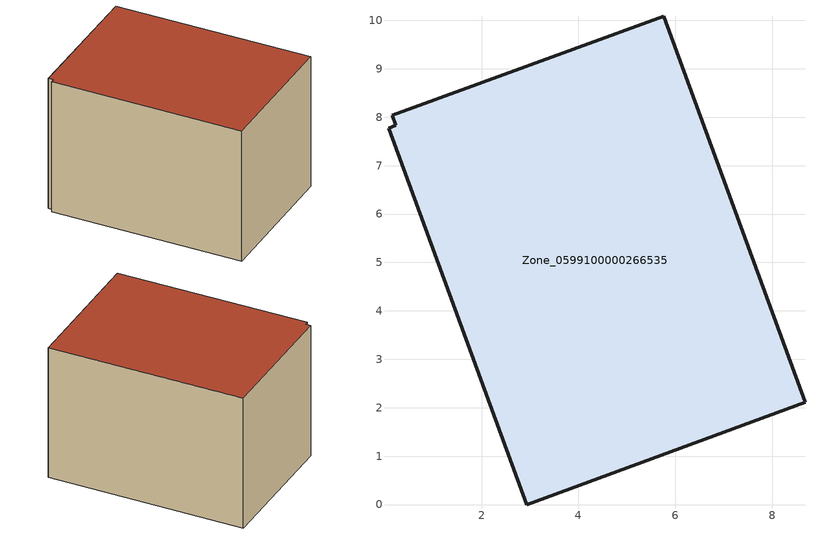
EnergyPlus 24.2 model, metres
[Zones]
Zone_0599100000266535
 floor ground (C_G): 0.16,8.04 5.76,10.08 8.68,2.11 2.93,0 0.08,7.77 0.23,7.83 z3.74
 wall outside (C_F): 8.68,2.11 5.76,10.08 0.16,8.04 0.23,7.83 0.08,7.77 2.93,0 8.68,2.11 z3.74:9.73
 roof outside (C_R): 5.76,10.08 0.16,8.04 0.23,7.83 0.08,7.77 2.93,0 8.68,2.11 z9.73
[BUILDING]
Pand.0599100000266535: North Axis=0; Terrain=City; Loads Convergence Tolerance Value=0.04; Temperature Convergence Tolerance Value=0.4; Solar Distribution=FullExterior; Maximum Number of Warmup Days=25; Minimum Number of Warmup Days=1
[Site:Location]
Rotterdam.The.Hague.AP_ZH_NLD Design_Conditions: Latitude=51.96; Longitude=4.45; Time Zone=1; Elevation=-4.5
[SITE:GROUNDTEMPERATURE:BUILDINGSURFACE]
18, 18, 18, 18, 18, 18, 18, 18, 18, 18, 18, 18
[MATERIAL] Thermal Absorptance=0.9; Solar Absorptance=0.7; Visible Absorptance=0.7
Name | Roughness | Thickness | Conductivity | Density | Specific Heat
G.TI.1946-1964 | MediumSmooth | 0.15 | 1 | 540 | 1210
F.TI.1946-1964 | Rough | 0.3 | 0.857143 | 1920 | 840
R.TI.1946-1964 | MediumRough | 0.2 | 0.277778 | 1500 | 1000
[CONSTRUCTION]
C_G: G.TI.1946-1964
C_F: F.TI.1946-1964
C_R: R.TI.1946-1964
[ZONE]
Zone_0599100000266535: Type=1; Multiplier=1; Ceiling Height=Autocalculate; Volume=Autocalculate; Floor Area=autocalculate; Part of Total Floor Area=Yes
[ZONEINFILTRATION:DESIGNFLOWRATE]
Infil_Zone_0599100000266535: Zone or ZoneList or Space or SpaceList=Zone_0599100000266535; Schedule=AlwaysOn; Design Flow Rate Calculation Method=Flow/Area; Flow Rate per Floor Area=0.003; Constant Term Coefficient=1; Temperature Term Coefficient=0; Velocity Term Coefficient=0; Velocity Squared Term Coefficient=0
[HVACTEMPLATE:ZONE:IDEALLOADSAIRSYSTEM]
Zone_0599100000266535: Maximum Heating Supply Air Temperature=50; Minimum Cooling Supply Air Temperature=13; Maximum Heating Supply Air Humidity Ratio=0.0156; Minimum Cooling Supply Air Humidity Ratio=0.0077; Heating Limit=NoLimit; Cooling Limit=NoLimit; Dehumidification Control Type=ConstantSensibleHeatRatio; Cooling Sensible Heat Ratio=0.7; Dehumidification Setpoint=60; Humidification Control Type=None; Humidification Setpoint=30; Outdoor Air Method=None; Outdoor Air Flow Rate per Person=0.00944; Outdoor Air Flow Rate per Zone Floor Area=0; Outdoor Air Flow Rate per Zone=0; Demand Controlled Ventilation Type=None; Outdoor Air Economizer Type=NoEconomizer; Heat Recovery Type=None; Sensible Heat Recovery Effectiveness=0.7; Latent Heat Recovery Effectiveness=0.65
[ZONECONTROL:THERMOSTAT]
ThermostatControl_Zone_0599100000266535: Zone or ZoneList=Zone_0599100000266535; Control Type Schedule=DualSetpointControlType; Control 1=Thermostat_Zone_0599100000266535; Temperature Difference Between Cutout And Setpoint=0
[THERMOSTATSETPOINT:DUALSETPOINT]
Thermostat_Zone_0599100000266535: Heating Setpoint Temperature Schedule=HeatingSetpoint_Zone_0599100000266535; Cooling Setpoint Temperature Schedule=CoolingSetpoint_Zone_0599100000266535
[SCHEDULE:COMPACT]
HeatingSetpoint_Zone_0599100000266535: Through: 12/31, For: AllDays, Until: 24:00, 21
CoolingSetpoint_Zone_0599100000266535: Through: 12/31, For: AllDays, Until: 24:00, 24
DualSetpointControlType: Through: 12/31, For: AllDays, Until: 24:00, 4
AlwaysOn: Through: 12/31, For: AllDays, Until: 24:00, 1
